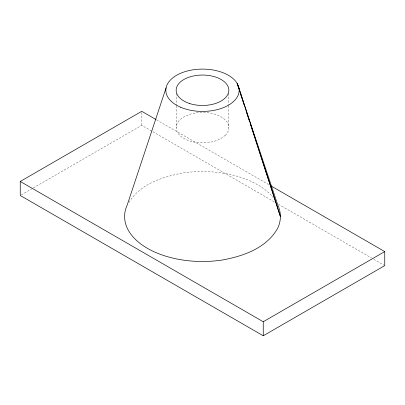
<?xml version="1.0" encoding="UTF-8"?>
<svg xmlns="http://www.w3.org/2000/svg" width="405" height="405" viewBox="0 0 405 405"><rect width="100%" height="100%" fill="white"/><g stroke="black" fill="none" stroke-linecap="round" stroke-linejoin="round"><path stroke-width="0.3" stroke-dasharray="2.02 1.52" d="M129.048 202.389C140.15 183.986 162.405 177.01 182.341 173.082A77.897 44.97 0 0 1 273.35 197.832M21.343 194.845L32.835 188.214M33.387 187.895L141.75 125.332L274.742 202.115M156.527 119.834L268.723 184.609M278.574 204.328L371.613 258.041M373.805 259.306L384.203 265.31M228.845 93.373L228.845 105.219M228.845 105.847L228.845 127.671M176.155 93.373L176.155 105.219M176.155 105.847L176.155 127.671M141.75 112.524L141.75 125.332M225.317 135.275L221.13 138.424A26.345 15.213 0 0 1 183.87 138.424A26.345 15.213 0 0 1 183.87 116.913L189.327 114.493A26.345 15.213 0 0 1 221.13 116.913A26.345 15.213 0 0 1 225.317 135.275"/><path stroke-width="0.61" d="M166.075 87.885L127.261 204.884A77.897 44.97 0 0 0 222.659 259.964C243.734 256.056 266.718 247.966 277.739 228.162A77.897 44.97 0 0 0 277.739 204.884L237.097 83.268L238.854 88.67M270.915 185.875L384.75 251.596L384.75 265.624L263.25 335.775L20.25 195.478L20.25 181.45L141.75 111.304L155.981 119.516M20.25 181.45L263.25 321.742L384.75 251.596M240.803 94.669L244.119 104.875M246.073 110.879L249.384 121.085M250.168 123.484L280.397 216.523L238.925 87.885M263.25 321.742L263.25 335.775M180.731 107.284A36.658 21.161 0 0 0 238.925 92.624A36.658 21.161 0 0 0 187.839 70.86A36.658 21.161 0 0 0 180.731 107.284M189.327 103.432A26.345 15.213 0 0 0 228.845 90.254A26.345 15.213 0 0 0 189.327 77.082A26.345 15.213 0 0 0 189.327 103.432"/></g></svg>
